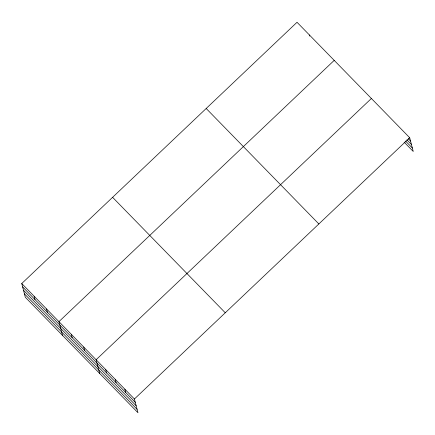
<?xml version="1.0" encoding="UTF-8"?>
<svg xmlns="http://www.w3.org/2000/svg" width="435" height="435" viewBox="0 0 435 435"><rect width="100%" height="100%" fill="white"/><g stroke="black" fill="none" stroke-linecap="round" stroke-linejoin="round"><path stroke-width="0.65" d="M21.75 283.538L134.42 398.998L137.971 412.723L25.301 297.263L21.75 283.538L297.029 22.277L409.699 137.737L413.25 151.462L404.131 142.114M334.21 60.378L58.932 321.639L62.482 335.363M371.392 98.479L96.113 359.745L99.664 373.469M134.42 398.998L409.699 137.737M408.286 138.738L410.564 141.076M406.888 139.831L411.45 144.502M405.523 141.022L412.364 148.03M206.19 108.494L318.86 223.954M112.594 197.321L225.265 312.781M22.615 286.877L135.285 402.337M23.501 290.308L136.171 405.768M24.414 293.837L137.085 409.297M309.426 34.979L309.709 36.089M124.845 389.184L125.71 392.522M115.264 379.369L116.129 382.708M105.689 369.56L106.553 372.898M83.721 347.043L84.58 350.382M71.324 334.341L72.188 337.68M46.54 308.942L47.399 312.281M34.142 296.24L35.007 299.579"/></g></svg>
